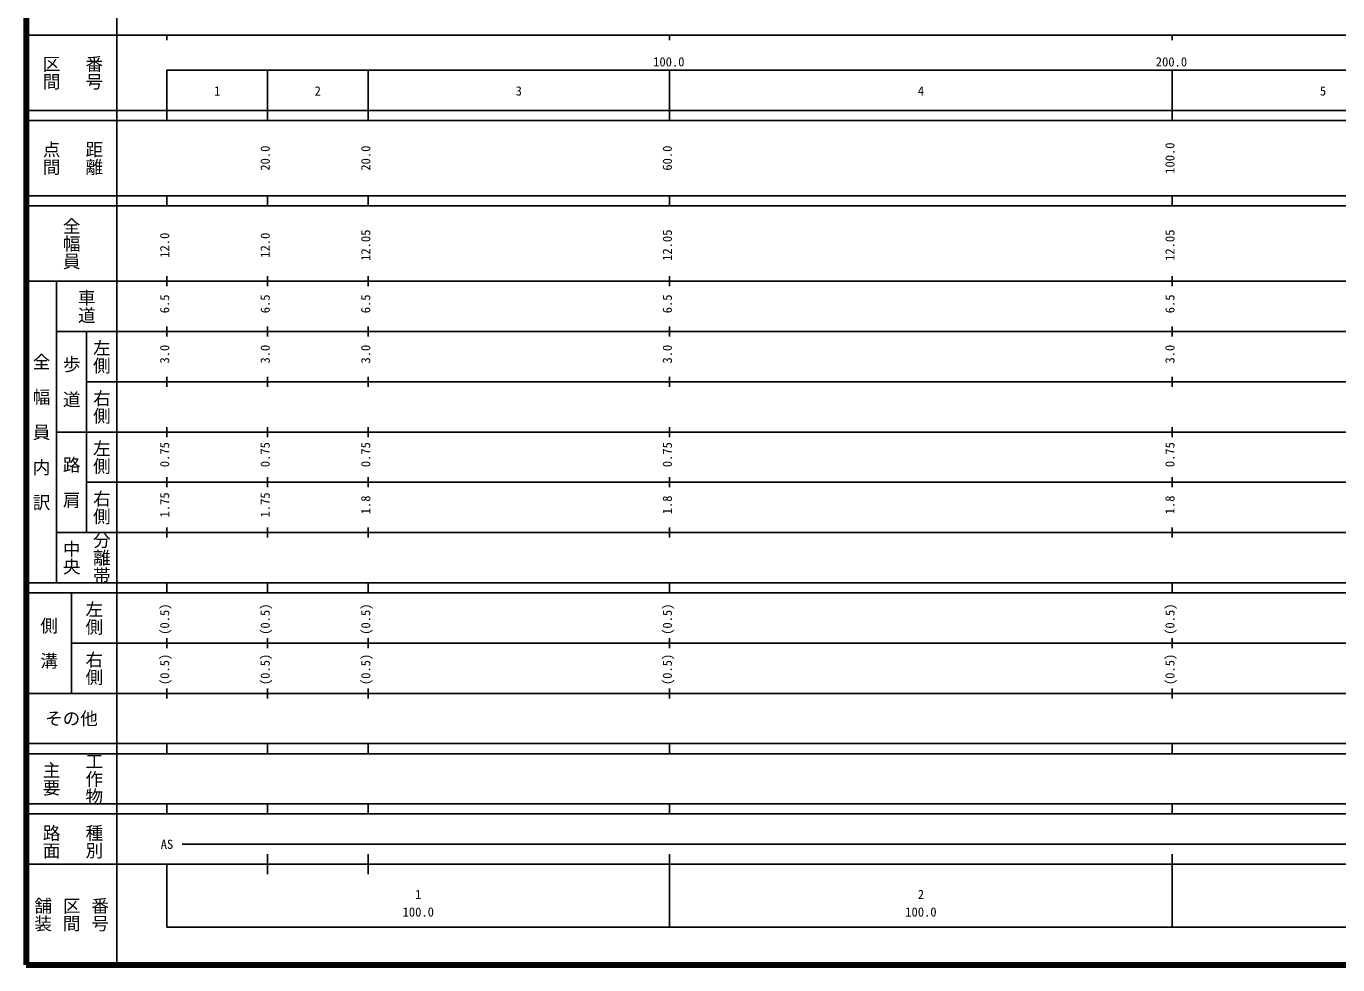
# Model space of a CAD drawing. Units: millimetres, scale not verified. Extents: x 40000 to 680000, y 20000 to 413049.
# Drawn here: x 40000 to 300934, y 20000 to 206746 of the extents above; entities that cross this region are included whole.
import ezdxf
from ezdxf.enums import TextEntityAlignment as Align

# ---------------------------------------------------------------- set-up
doc = ezdxf.new("R2010")
doc.units = ezdxf.units.MM
doc.header["$LTSCALE"] = 1000
doc.layers.add('M-TTL', color=2, linetype='Continuous', lineweight=140)
doc.layers.add('M-TTL-BAND', color=7, linetype='Continuous', lineweight=25)
doc.styles.add('@ＭＳ ゴシック', font='')
doc.styles.add('ＭＳ ゴシック', font='')
doc.styles.get('@ＭＳ ゴシック').set_extended_font_data('@MS Gothic')
doc.styles.get('ＭＳ ゴシック').set_extended_font_data('MS Gothic')

msp = doc.modelspace()

# ---------------------------------------------------------------- linework, layer by layer
at = {"layer": 'M-TTL'}
for p, q in [((40000, 380000), (40000, 20000)), ((40000, 20000), (680000, 20000))]:
    msp.add_line(p, q, dxfattribs=at)
at = {"layer": 'M-TTL-BAND'}
for p, q in [((58000, 370000), (58000, 20000)), ((40000, 205000), (579000, 205000)), ((68000, 205000), (68000, 204000)), ((168000, 205000), (168000, 204000)), ((268000, 205000), (268000, 204000)), ((68000, 198000), (579000, 198000)), ((68000, 198000), (68000, 188000)), ((88000, 188000), (88000, 198000)), ((108000, 188000), (108000, 198000)), ((168000, 188000), (168000, 198000)), ((268000, 188000), (268000, 198000)), ((40000, 190000), (579000, 190000)), ((40000, 188000), (579000, 188000)), ((40000, 173000), (579000, 173000)), ((68000, 171000), (68000, 173000)), ((88000, 171000), (88000, 173000)), ((108000, 171000), (108000, 173000)), ((168000, 171000), (168000, 173000)), ((268000, 171000), (268000, 173000)), ((40000, 171000), (579000, 171000)), ((68000, 155000), (68000, 157000)), ((88000, 155000), (88000, 157000)), ((108000, 155000), (108000, 157000)), ((168000, 155000), (168000, 157000)), ((268000, 155000), (268000, 157000)), ((40000, 156000), (579000, 156000)), ((46000, 96000), (46000, 156000)), ((68000, 145000), (68000, 147000)), ((88000, 145000), (88000, 147000)), ((108000, 145000), (108000, 147000)), ((168000, 145000), (168000, 147000)), ((268000, 145000), (268000, 147000)), ((46000, 146000), (579000, 146000)), ((52000, 146000), (52000, 106000)), ((52000, 136000), (579000, 136000)), ((68000, 135000), (68000, 137000)), ((88000, 135000), (88000, 137000)), ((108000, 135000), (108000, 137000)), ((168000, 135000), (168000, 137000)), ((268000, 135000), (268000, 137000)), ((46000, 126000), (579000, 126000)), ((68000, 125000), (68000, 127000)), ((88000, 125000), (88000, 127000)), ((108000, 125000), (108000, 127000)), ((168000, 125000), (168000, 127000)), ((268000, 125000), (268000, 127000)), ((52000, 116000), (579000, 116000)), ((68000, 115000), (68000, 117000)), ((88000, 115000), (88000, 117000)), ((108000, 115000), (108000, 117000)), ((168000, 115000), (168000, 117000)), ((268000, 115000), (268000, 117000)), ((68000, 105000), (68000, 107000)), ((88000, 105000), (88000, 107000)), ((108000, 105000), (108000, 107000)), ((168000, 105000), (168000, 107000)), ((268000, 105000), (268000, 107000)), ((46000, 106000), (579000, 106000)), ((40000, 96000), (579000, 96000)), ((40000, 94000), (579000, 94000)), ((49000, 94000), (49000, 74000)), ((68000, 94000), (68000, 96000)), ((88000, 94000), (88000, 96000)), ((108000, 94000), (108000, 96000)), ((168000, 94000), (168000, 96000)), ((268000, 94000), (268000, 96000)), ((49000, 84000), (579000, 84000)), ((68000, 83000), (68000, 85000)), ((88000, 83000), (88000, 85000)), ((108000, 83000), (108000, 85000)), ((168000, 83000), (168000, 85000)), ((268000, 83000), (268000, 85000)), ((40000, 74000), (579000, 74000)), ((68000, 73000), (68000, 75000)), ((88000, 73000), (88000, 75000)), ((108000, 73000), (108000, 75000)), ((168000, 73000), (168000, 75000)), ((268000, 73000), (268000, 75000)), ((40000, 64000), (579000, 64000)), ((68000, 62000), (68000, 64000)), ((88000, 62000), (88000, 64000)), ((108000, 62000), (108000, 64000)), ((168000, 62000), (168000, 64000)), ((268000, 62000), (268000, 64000)), ((40000, 62000), (579000, 62000)), ((40000, 52000), (579000, 52000)), ((40000, 50000), (579000, 50000)), ((68000, 50000), (68000, 52000)), ((88000, 50000), (88000, 52000)), ((108000, 50000), (108000, 52000)), ((168000, 50000), (168000, 52000)), ((268000, 50000), (268000, 52000)), ((71000, 44000), (565000, 44000)), ((88000, 38000), (88000, 42000)), ((108000, 38000), (108000, 42000)), ((168000, 27500), (168000, 42000)), ((268000, 27500), (268000, 42000)), ((40000, 40000), (579000, 40000)), ((68000, 40000), (68000, 27500)), ((68000, 27500), (579000, 27500))]:
    msp.add_line(p, q, dxfattribs=at)

# ---------------------------------------------------------------- texts
at = {"layer": 'M-TTL-BAND', "style": '@ＭＳ ゴシック'}
for s, p in [('区間', (45000, 197500)), ('番号', (53500, 197500)), ('点間', (45000, 180500)), ('距離', (53500, 180500)), ('全幅員', (49000, 163500)), ('車道', (52000, 151000)), ('左側', (55000, 141000)), ('全\u3000幅\u3000員\u3000内\u3000訳', (43000, 126000)), ('歩\u3000道', (49000, 136000)), ('右側', (55000, 131000)), ('左側', (55000, 121000)), ('路\u3000肩', (49000, 116000)), ('右側', (55000, 111000)), ('分離帯', (55000, 101000)), ('中央', (49000, 101000)), ('左側', (53500, 89000)), ('側\u3000溝', (44500, 84000)), ('右側', (53500, 79000)), ('主要', (45000, 57000)), ('工作物', (53500, 57000)), ('路面', (45000, 44500)), ('種別', (53500, 44500)), ('舗装', (43333, 30000)), ('区間', (49000, 30000)), ('番号', (54667, 30000))]:
    msp.add_text(s, height=2566, rotation=270, dxfattribs=at).set_placement(p, align=Align.MIDDLE_CENTER)
at = {"layer": 'M-TTL-BAND', "style": 'ＭＳ ゴシック'}
for s, p in [('100.0', (167844, 198195)), ('200.0', (267844, 198195)), ('1', (78000, 192405)), ('2', (98000, 192405)), ('3', (138000, 192405)), ('4', (218000, 192405)), ('5', (298000, 192405)), ('AS', (68000, 42500)), ('1', (118000, 32523)), ('2', (218000, 32523)), ('100.0', (118000, 29033)), ('100.0', (218000, 29033))]:
    msp.add_text(s, height=1833, dxfattribs=at).set_placement(p, align=Align.BOTTOM_CENTER)
for s, p in [('20.0', (89000, 180500)), ('20.0', (109000, 180500)), ('60.0', (169000, 180500)), ('100.0', (269000, 180500)), ('12.0', (69000, 163174)), ('12.0', (89000, 163174)), ('12.05', (109000, 163174)), ('12.05', (169000, 163174)), ('12.05', (269000, 163174)), ('6.5', (69000, 151500)), ('6.5', (89000, 151500)), ('6.5', (109000, 151500)), ('6.5', (169000, 151500)), ('6.5', (269000, 151500)), ('3.0', (69000, 141500)), ('3.0', (89000, 141500)), ('3.0', (109000, 141500)), ('3.0', (169000, 141500)), ('3.0', (269000, 141500)), ('0.75', (69000, 121500)), ('0.75', (89000, 121500)), ('0.75', (109000, 121500)), ('0.75', (169000, 121500)), ('0.75', (269000, 121500)), ('1.75', (69000, 111500)), ('1.75', (89000, 111500)), ('1.8', (109000, 111500)), ('1.8', (169000, 111500)), ('1.8', (269000, 111500)), ('(0.5)', (69000, 88764)), ('(0.5)', (89000, 88764)), ('(0.5)', (109000, 88764)), ('(0.5)', (169000, 88764)), ('(0.5)', (269000, 88764)), ('(0.5)', (69000, 78764)), ('(0.5)', (89000, 78764)), ('(0.5)', (109000, 78764)), ('(0.5)', (169000, 78764)), ('(0.5)', (269000, 78764))]:
    msp.add_text(s, height=1833, rotation=90, dxfattribs=at).set_placement(p, align=Align.BOTTOM_CENTER)
msp.add_text('その他', height=2566, dxfattribs=at).set_placement((49000, 69000), align=Align.MIDDLE_CENTER)

doc.saveas('drawing.dxf')
